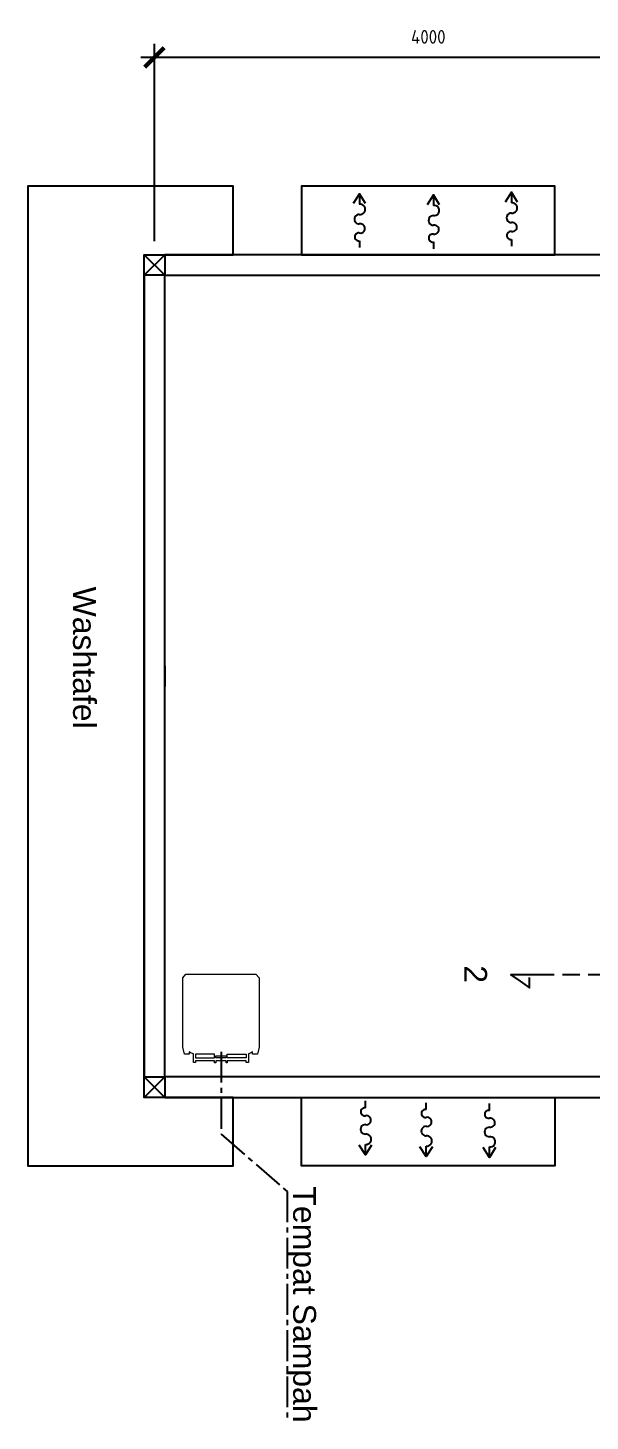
# Model space of a CAD drawing. Header units: millimetres. Extents: x 19989 to 114677, y -6335 to 49043.
# Drawn here: x 103606 to 107713, y -6335 to 3832 of the extents above; entities that cross this region are included whole.
import ezdxf

# ---------------------------------------------------------------- set-up
doc = ezdxf.new("R2010")
doc.units = ezdxf.units.MM
doc.header["$MEASUREMENT"] = 0
doc.linetypes.add('( Hidden )', pattern=[0.375, 0.25, -0.125])
doc.linetypes.add('CENTER2', pattern=[1.125, 0.75, -0.125, 0.125, -0.125])
doc.layers.get('Defpoints').update_dxf_attribs({"lineweight": 0})
doc.layers.add('001_Dark_1 10', color=7, linetype='Continuous', lineweight=0)
doc.layers.add('A-DIM', color=15, linetype='Continuous')
doc.styles.add('ISO9', font='iso9.shx')
doc.styles.get("Standard").update_dxf_attribs({"font": 'arial.ttf'})
doc.dimstyles.new('DIM100', dxfattribs={"dimscale": 100, "dimtxt": 1, "dimasz": 1, "dimexe": 1, "dimexo": 1, "dimgap": 1, "dimtad": 1, "dimdec": 0, "dimzin": 0, "dimdsep": 46, "dimtxsty": 'ISO9', "dimblk1": 'TICK', "dimblk2": 'TICK', "dimsah": 1, "dimcen": 0.09, "dimclrd": 15, "dimclre": 15, "dimclrt": 1, "dimadec": 0, "dimazin": 0, "dimtfac": 1, "dimtdec": 0, "dimtofl": 0, "dimtmove": 2, "dimatfit": 3, "dimldrblk": 'TICK', "dimfxl": 1, "dimtolj": 1, "dimtzin": 0, "dimarcsym": 0})

# ---------------------------------------------------------------- blocks, each defined once
blk = doc.blocks.new('TICK')
at = {"color": 2}
blk.add_line((-1, 0), (1, 0), dxfattribs=at)
at = {"color": 2, "const_width": 0.3, "flags": 128}
blk.add_lwpolyline([(-0.71, -0.71), (0.71, 0.71)], dxfattribs=at)
blk = doc.blocks.new('*D11')
at = {"layer": 'A-DIM', "color": 15, "lineweight": -2, "transparency": 16777216}
for p, q in [((104531, 2277), (104531, 3717)), ((108531, 2277), (108531, 3717)), ((108431, 3617), (104631, 3617))]:
    blk.add_line(p, q, dxfattribs=at)
at = {"layer": 'Defpoints', "color": 0, "transparency": 16777216}
for p in [(104531, 3617), (104531, 2177), (108531, 2177)]:
    blk.add_point(p, dxfattribs=at)
at = {"layer": 'A-DIM', "color": 15, "lineweight": -2, "transparency": 16777216, "xscale": 100, "yscale": 100, "zscale": 100, "rotation": 180}
blk.add_blockref('TICK', (104531, 3617), dxfattribs=at)
at = {"layer": 'A-DIM', "color": 15, "lineweight": -2, "transparency": 16777216, "xscale": 100, "yscale": 100, "zscale": 100}
blk.add_blockref('TICK', (108531, 3617), dxfattribs=at)
at = {"layer": 'A-DIM', "color": 1, "transparency": 16777216, "insert": (106531, 3767), "char_height": 100, "attachment_point": 5, "style": 'ISO9'}
blk.add_mtext('\\A1;4000', dxfattribs=at)

msp = doc.modelspace()

# ---------------------------------------------------------------- linework, layer by layer
for points in [[(105606, 2177.2), (105106, 2177.2), (105106, 2677.2), (104606, 2677.2), (103606, 2677.2), (103606, -3822.8), (103606, -4472.8), (104606, -4472.8), (105106, -4472.8), (105106, -3972.8), (104456, -3972.8), (104456, 2177.2), (105106, 2177.2)], [(106531, 2177.2), (107456, 2177.2), (107456, 2677.2), (105606, 2677.2), (105606, 2177.2), (106531, 2177.2)], [(106072.9, 2550.6), (106027.2, 2622.5), (105981.4, 2550.6)], [(106027.2, 2622.5), (106027.2, 2545.7)], [(106613.7, 2542), (106567.9, 2613.9), (106522.1, 2542)], [(106567.9, 2613.9), (106567.9, 2537.1)], [(107183.6, 2560.6), (107137.8, 2632.6), (107092, 2560.6)], [(107137.8, 2632.6), (107137.8, 2555.7)], [(106027.2, 2278.5), (106027.2, 2228.6)], [(106567.9, 2269.9), (106567.9, 2220)], [(107137.8, 2288.5), (107137.8, 2238.6)], [(108456, 2177.2), (104606, 2177.2), (104606, 2027.2), (108456, 2027.2), (108456, 2177.2)], [(105606, 2177.2), (105306, 2177.2)], [(104456, 2027.2), (104456, -3822.8), (104606, -3822.8), (104606, 2027.2), (104456, 2027.2)], [(104606, -822.8), (104606, -972.8)], [(108456, -3822.8), (104606, -3822.8), (104606, -3972.8), (108456, -3972.8), (108456, -3822.8)], [(106531, -3972.8), (107456, -3972.8), (107456, -4472.8), (105606, -4472.8), (105606, -3972.8), (106531, -3972.8)], [(106071.2, -4048.3), (106071.2, -3998.4)], [(106514.8, -4060.9), (106514.8, -4011)], [(106977.1, -4067.1), (106977.1, -4017.2)], [(106116.9, -4320.4), (106071.2, -4392.4), (106025.4, -4320.4)], [(106071.2, -4392.4), (106071.2, -4315.6)], [(106560.6, -4333), (106514.8, -4404.9), (106469, -4333)], [(106514.8, -4404.9), (106514.8, -4328.1)], [(107022.9, -4339.2), (106977.1, -4411.1), (106931.3, -4339.2)], [(106977.1, -4411.1), (106977.1, -4334.3)]]:
    msp.add_lwpolyline(points)
at = {"color": 5}
for points in [[(104606, 2177.2), (104606, 2027.2), (104456, 2027.2), (104456, 2177.2), (104606, 2177.2)], [(104456, 2177.2), (104606, 2027.2)], [(104606, 2177.2), (104456, 2027.2)], [(104606, -3822.8), (104606, -3972.8), (104456, -3972.8), (104456, -3822.8), (104606, -3822.8)], [(104456, -3822.8), (104606, -3972.8)], [(104606, -3822.8), (104456, -3972.8)]]:
    msp.add_lwpolyline(points, dxfattribs=at)
at = {"color": 251, "true_color": 0x636466}
msp.add_lwpolyline([(107367.9, -3079.3), (107133.6, -3079.3), (107202.5, -3124.4), (107270.1, -3172.9), (107271.2, -3096.7)], dxfattribs=at)
at = {"color": 251, "linetype": '( Hidden )', "ltscale": 500, "true_color": 0x636466}
msp.add_lwpolyline([(112886.8, -3079.3), (107355.7, -3079.3)], dxfattribs=at)
msp.add_lwpolyline([(112886.8, -3079.3), (107355.7, -3079.3)], dxfattribs=at)
at = {"color": 2, "linetype": 'CENTER2', "ltscale": 300, "true_color": 0xf1eb1f}
msp.add_lwpolyline([(105018.1, -3639.6), (105018.1, -4241.8), (105499, -4659), (105499, -6335)], dxfattribs=at)
for centre, radius, start, end in [((106032.3, 2508.3), 37.8, 262.13463, 97.86537), ((107143, 2518.3), 37.8, 262.13463, 97.86537), ((106026.7, 2436.1), 34.8, 89.32574, 270.67426), ((106567.5, 2427.5), 34.8, 89.32574, 270.67426), ((106573.1, 2499.7), 37.8, 262.13463, 97.86537), ((107137.4, 2446.1), 34.8, 89.32574, 270.67426), ((106034.2, 2368.7), 33.4, 257.78093, 102.21907), ((106575, 2360.1), 33.4, 257.78093, 102.21907), ((107133.1, 2317.3), 29.2, 80.74428, 279.25572), ((107144.9, 2378.7), 33.4, 257.78093, 102.21907), ((106022.5, 2307.2), 29.2, 80.74428, 279.25572), ((106563.2, 2298.7), 29.2, 80.74428, 279.25572), ((106066.5, -4077.1), 29.2, 80.74428, 279.25572), ((106510.1, -4089.6), 29.2, 80.74428, 279.25572), ((106972.4, -4095.9), 29.2, 80.74428, 279.25572), ((106078.2, -4138.5), 33.4, 257.78093, 102.21907), ((106521.8, -4151), 33.4, 257.78093, 102.21907), ((106984.2, -4157.3), 33.4, 257.78093, 102.21907), ((106070.8, -4205.9), 34.8, 89.32574, 270.67426), ((106076.3, -4278.1), 37.8, 262.13463, 97.86537), ((106514.4, -4218.4), 34.8, 89.32574, 270.67426), ((106519.9, -4290.6), 37.8, 262.13463, 97.86537), ((106976.7, -4224.7), 34.8, 89.32574, 270.67426), ((106982.3, -4296.9), 37.8, 262.13463, 97.86537)]:
    msp.add_arc(centre, radius, start, end)
at = {"layer": '001_Dark_1 10'}
msp.add_lwpolyline([(104969.6, -3721.2), (104969.6, -3705.3), (104831, -3705.3), (104831, -3717.9), (104823.5, -3717.9), (104815.9, -3717.9), (104815.4, -3654.9, -0.0653517), (104785, -3641.1), (104785.1, -3658.2), (104750.1, -3658.2), (104737.3, -3606.5), (104737, -3101), (104760.4, -3074.2), (105016.3, -3074.2), (105272.1, -3074.2), (105295.5, -3101), (105295.2, -3606.5), (105282.4, -3658.2), (105247.4, -3658.2), (105247.5, -3641.1, -0.0653517), (105217.1, -3654.9), (105216.7, -3717.9), (105209.1, -3717.9), (105201.5, -3717.9), (105201.5, -3705.3), (105063, -3705.3), (105063, -3721.2), (105053.5, -3721.2), (105053.5, -3705.3), (105016.3, -3705.3), (104979, -3705.3), (104979, -3721.2)], format="xyb", close=True, dxfattribs=at)
for points in [[(104969.6, -3657.1), (104831, -3657.1), (104831, -3682.7), (104969.6, -3682.7), (104969.6, -3657.1)], [(105063, -3657.1), (105201.5, -3657.1), (105201.5, -3682.7), (105063, -3682.7), (105063, -3657.1)]]:
    msp.add_lwpolyline(points, dxfattribs=at)
msp.add_lwpolyline([(105053.5, -3668.7), (105053.5, -3682.7), (105016.3, -3682.7), (104979, -3682.7), (104979, -3668.7), (105016.3, -3668.7)], close=True, dxfattribs=at)

# ---------------------------------------------------------------- texts
at = {"color": 4}
for s, height, p in [('Washtafel', 166.95, (103936.3, -244.8)), ('Tempat Sampah', 166.946, (105543.9, -4621.8))]:
    msp.add_text(s, height=height, rotation=270, dxfattribs=at).set_placement(p)
at = {"color": 251, "true_color": 0x636466}
msp.add_text('2', height=166.9, rotation=270, dxfattribs=at).set_placement((106793.1, -3008.4))

# ---------------------------------------------------------------- dimensions: what is measured, and where the dimension line sits
at = {"layer": 'A-DIM'}
dim = msp.add_linear_dim(base=(104531, 3616.9), p1=(108531, 2177.2), p2=(104531, 2177.2), dimstyle='DIM100', dxfattribs=at)
dim.commit()
dim.dimension.update_dxf_attribs({"geometry": '*D11', "text_midpoint": (106531, 3766.9)})

doc.saveas('drawing.dxf')
